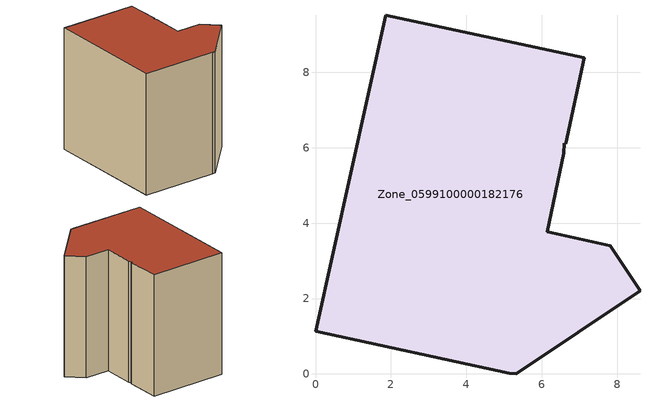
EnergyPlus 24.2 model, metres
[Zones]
Zone_0599100000182176
 floor ground (C_G): 6.64,6.11 6.59,6.12 6.59,5.85 6.14,3.77 7.82,3.4 8.61,2.21 5.33,0 5.14,0.02 0,1.13 1.86,9.52 7.13,8.39 z0
 wall outside (C_F): 6.64,6.11 7.13,8.39 1.86,9.52 0,1.13 5.14,0.02 5.33,0 8.61,2.21 7.82,3.4 6.14,3.77 6.59,5.85 6.59,6.12 6.64,6.11 z0:8.4
 roof outside (C_R): 6.59,6.12 6.64,6.11 7.13,8.39 1.86,9.52 0,1.13 5.14,0.02 5.33,0 8.61,2.21 7.82,3.4 6.14,3.77 6.59,5.85 z8.4
[BUILDING]
Pand.0599100000182176: North Axis=0; Terrain=City; Loads Convergence Tolerance Value=0.04; Temperature Convergence Tolerance Value=0.4; Solar Distribution=FullExterior; Maximum Number of Warmup Days=25; Minimum Number of Warmup Days=1
[Site:Location]
Rotterdam.The.Hague.AP_ZH_NLD Design_Conditions: Latitude=51.96; Longitude=4.45; Time Zone=1; Elevation=-4.5
[SITE:GROUNDTEMPERATURE:BUILDINGSURFACE]
18, 18, 18, 18, 18, 18, 18, 18, 18, 18, 18, 18
[MATERIAL] Thermal Absorptance=0.9; Solar Absorptance=0.7; Visible Absorptance=0.7
Name | Roughness | Thickness | Conductivity | Density | Specific Heat
G.TC.1975-1991 | MediumSmooth | 0.15 | 0.288461 | 540 | 1210
F.TC.1975-1991 | Rough | 0.3 | 0.230769 | 1920 | 840
R.TC.1975-1991 | MediumRough | 0.2 | 0.153846 | 1500 | 1000
[CONSTRUCTION]
C_G: G.TC.1975-1991
C_F: F.TC.1975-1991
C_R: R.TC.1975-1991
[ZONE]
Zone_0599100000182176: Type=1; Multiplier=1; Ceiling Height=Autocalculate; Volume=Autocalculate; Floor Area=autocalculate; Part of Total Floor Area=Yes
[ZONEINFILTRATION:DESIGNFLOWRATE]
Infil_Zone_0599100000182176: Zone or ZoneList or Space or SpaceList=Zone_0599100000182176; Schedule=AlwaysOn; Design Flow Rate Calculation Method=Flow/Area; Flow Rate per Floor Area=0.003; Constant Term Coefficient=1; Temperature Term Coefficient=0; Velocity Term Coefficient=0; Velocity Squared Term Coefficient=0
[HVACTEMPLATE:ZONE:IDEALLOADSAIRSYSTEM]
Zone_0599100000182176: Maximum Heating Supply Air Temperature=50; Minimum Cooling Supply Air Temperature=13; Maximum Heating Supply Air Humidity Ratio=0.0156; Minimum Cooling Supply Air Humidity Ratio=0.0077; Heating Limit=NoLimit; Cooling Limit=NoLimit; Dehumidification Control Type=ConstantSensibleHeatRatio; Cooling Sensible Heat Ratio=0.7; Dehumidification Setpoint=60; Humidification Control Type=None; Humidification Setpoint=30; Outdoor Air Method=None; Outdoor Air Flow Rate per Person=0.00944; Outdoor Air Flow Rate per Zone Floor Area=0; Outdoor Air Flow Rate per Zone=0; Demand Controlled Ventilation Type=None; Outdoor Air Economizer Type=NoEconomizer; Heat Recovery Type=None; Sensible Heat Recovery Effectiveness=0.7; Latent Heat Recovery Effectiveness=0.65
[ZONECONTROL:THERMOSTAT]
ThermostatControl_Zone_0599100000182176: Zone or ZoneList=Zone_0599100000182176; Control Type Schedule=DualSetpointControlType; Control 1=Thermostat_Zone_0599100000182176; Temperature Difference Between Cutout And Setpoint=0
[THERMOSTATSETPOINT:DUALSETPOINT]
Thermostat_Zone_0599100000182176: Heating Setpoint Temperature Schedule=HeatingSetpoint_Zone_0599100000182176; Cooling Setpoint Temperature Schedule=CoolingSetpoint_Zone_0599100000182176
[SCHEDULE:COMPACT]
HeatingSetpoint_Zone_0599100000182176: Through: 12/31, For: AllDays, Until: 24:00, 21
CoolingSetpoint_Zone_0599100000182176: Through: 12/31, For: AllDays, Until: 24:00, 24
DualSetpointControlType: Through: 12/31, For: AllDays, Until: 24:00, 4
AlwaysOn: Through: 12/31, For: AllDays, Until: 24:00, 1
